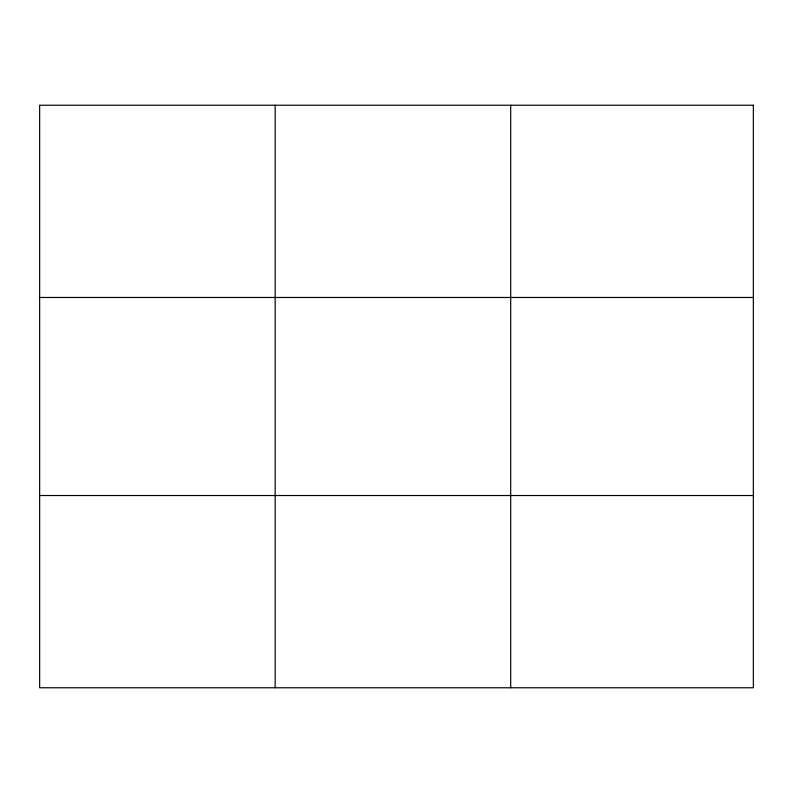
<?xml version="1.0" encoding="UTF-8"?>
<svg xmlns="http://www.w3.org/2000/svg" width="793" height="793" viewBox="0 0 793 793"><rect width="100%" height="100%" fill="white"/><g stroke="black" fill="none" stroke-linecap="round" stroke-linejoin="round"><path stroke-width="1.19" d="M275.171 687.759L275.171 105.241M510.692 687.759L510.692 105.241M39.65 297.474L753.35 297.474M39.65 495.526L753.35 495.526M753.35 105.241L753.35 687.759L39.65 687.759L39.65 105.241L753.35 105.241"/></g></svg>
